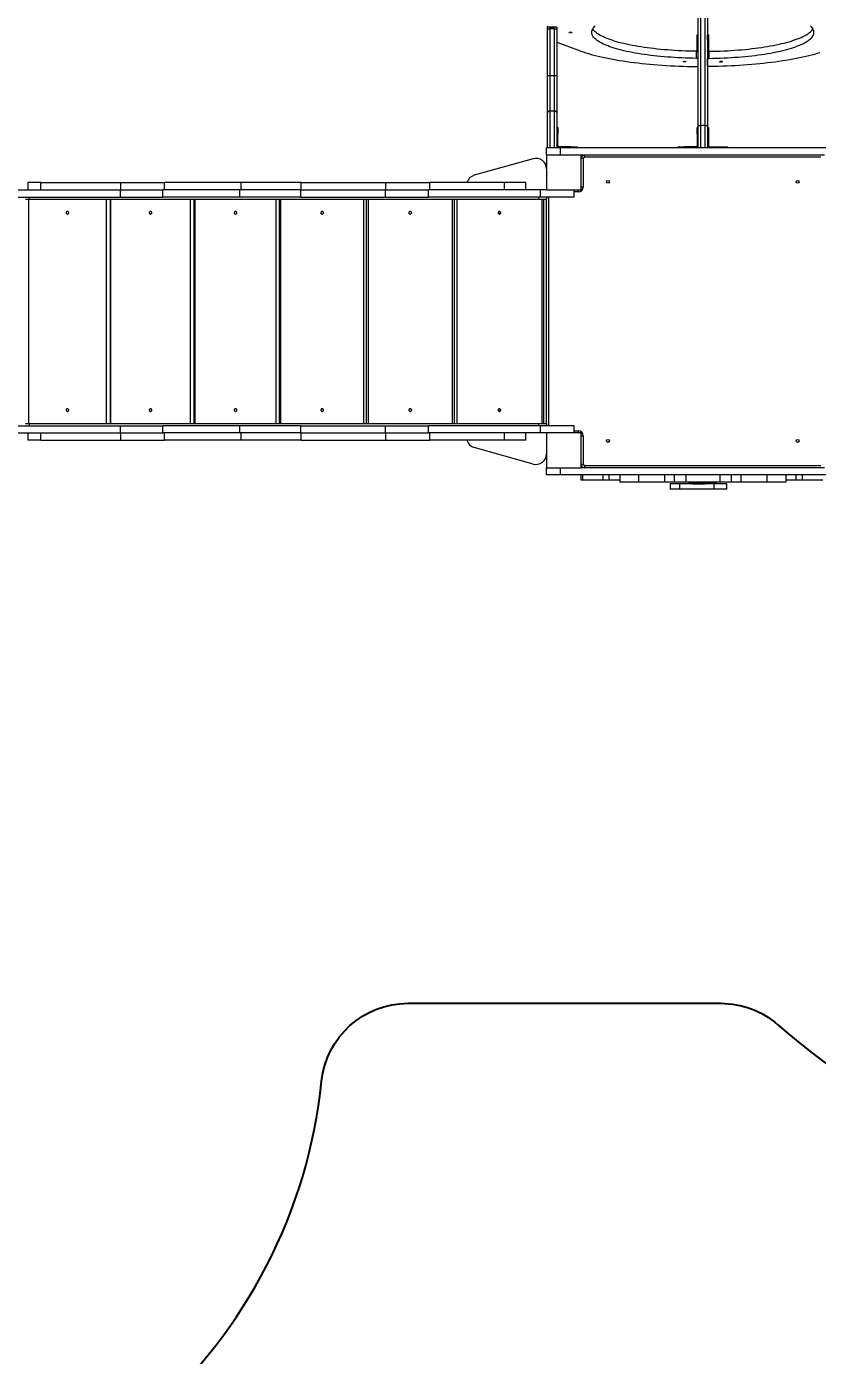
# Model space of a CAD drawing. Header units: millimetres. Extents: x -6600 to 7025, y -6221 to 3623.
# Drawn here: x 1119 to 3396, y -2904 to 922 of the extents above; entities that cross this region are included whole.
import ezdxf

# ---------------------------------------------------------------- set-up
doc = ezdxf.new("R2010")
doc.units = ezdxf.units.MM
for name, color, linetype in [('DIKOM_ЗОНА', 80, 'Continuous'), ('DIKOM_ОБЪЕКТ', 7, 'Continuous'), ('DIKOM_РАЗМЕР_ЗОНА', 7, 'Continuous'), ('DIKOM_РАЗМЕР_ОБЪЕКТА', 7, 'Continuous')]:
    doc.layers.add(name, color=color, linetype=linetype)
doc.styles.add('style1', font='arial.ttf', dxfattribs={"width": 0.8})
doc.dimstyles.new('1-50', dxfattribs={"dimtxt": 300, "dimasz": 200, "dimexe": 100, "dimexo": 0, "dimgap": 100, "dimtad": 1, "dimtxsty": 'style1', "dimcen": 200, "dimclrd": 7, "dimclre": 7, "dimclrt": 7, "dimadec": 1, "dimazin": 2, "dimtfac": 1, "dimtmove": 0, "dimatfit": 2, "dimfxl": 0, "dimlwd": 25, "dimlwe": 18, "dimarcsym": 0})

# ---------------------------------------------------------------- blocks, each defined once
blk = doc.blocks.new('*D0')
at = {"layer": 'Defpoints', "color": 0, "transparency": 16777216}
for p in [(-3645.1, -372.5), (5516.1, -354), (5516.1, -5541.8)]:
    blk.add_point(p, dxfattribs=at)
at = {"layer": 'DIKOM_РАЗМЕР_ОБЪЕКТА', "color": 7, "lineweight": 18, "transparency": 16777216}
for p, q in [((-3645.1, -372.5), (-3645.1, -5641.8)), ((5516.1, -354), (5516.1, -5641.8))]:
    blk.add_line(p, q, dxfattribs=at)
at = {"layer": 'DIKOM_РАЗМЕР_ОБЪЕКТА', "color": 7, "lineweight": 25, "transparency": 16777216}
blk.add_line((-3445.1, -5541.8), (5316.1, -5541.8), dxfattribs=at)
at = {"layer": 'DIKOM_РАЗМЕР_ОБЪЕКТА', "color": 7, "transparency": 16777216}
for points in [[(-3445.1, -5508.5), (-3445.1, -5575.1), (-3645.1, -5541.8)], [(5316.1, -5508.5), (5316.1, -5575.1), (5516.1, -5541.8)]]:
    blk.add_solid(points, dxfattribs=at)
at = {"layer": 'DIKOM_РАЗМЕР_ОБЪЕКТА', "color": 7, "transparency": 16777216, "insert": (935.5, -5288.6), "char_height": 300, "attachment_point": 5, "style": 'style1'}
blk.add_mtext('9150', dxfattribs=at)
blk = doc.blocks.new('*D1')
at = {"layer": 'Defpoints', "color": 0, "transparency": 16777216}
for p in [(3072.2, 2122.9), (-5486.8, -2868.5), (-2902.6, -2868.5)]:
    blk.add_point(p, dxfattribs=at)
at = {"layer": 'DIKOM_РАЗМЕР_ОБЪЕКТА', "color": 7, "lineweight": 18, "transparency": 16777216}
for p, q in [((3072.2, 2122.9), (-5586.8, 2122.9)), ((-2902.6, -2868.5), (-5586.8, -2868.5))]:
    blk.add_line(p, q, dxfattribs=at)
at = {"layer": 'DIKOM_РАЗМЕР_ОБЪЕКТА', "color": 7, "lineweight": 25, "transparency": 16777216}
blk.add_line((-5486.8, 1922.9), (-5486.8, -2668.5), dxfattribs=at)
at = {"layer": 'DIKOM_РАЗМЕР_ОБЪЕКТА', "color": 7, "transparency": 16777216}
for points in [[(-5520.1, 1922.9), (-5453.5, 1922.9), (-5486.8, 2122.9)], [(-5520.1, -2668.5), (-5453.5, -2668.5), (-5486.8, -2868.5)]]:
    blk.add_solid(points, dxfattribs=at)
at = {"layer": 'DIKOM_РАЗМЕР_ОБЪЕКТА', "color": 7, "transparency": 16777216, "insert": (-5740, -512.1), "char_height": 300, "attachment_point": 5, "rotation": 90, "style": 'style1'}
blk.add_mtext('4950', dxfattribs=at)
blk = doc.blocks.new('*D2')
at = {"layer": 'Defpoints', "color": 0, "transparency": 16777216}
for p in [(2016.7, 3622.9), (-6150.4, -4868.5), (-3431.1, -4868.5)]:
    blk.add_point(p, dxfattribs=at)
at = {"layer": 'DIKOM_РАЗМЕР_ЗОНА', "color": 7, "lineweight": 18, "transparency": 16777216}
for p, q in [((2016.7, 3622.9), (-6250.4, 3622.9)), ((-3431.1, -4868.5), (-6250.4, -4868.5))]:
    blk.add_line(p, q, dxfattribs=at)
at = {"layer": 'DIKOM_РАЗМЕР_ЗОНА', "color": 7, "lineweight": 25, "transparency": 16777216}
blk.add_line((-6150.4, 3422.9), (-6150.4, -4668.5), dxfattribs=at)
at = {"layer": 'DIKOM_РАЗМЕР_ЗОНА', "color": 7, "transparency": 16777216}
for points in [[(-6183.7, 3422.9), (-6117.1, 3422.9), (-6150.4, 3622.9)], [(-6183.7, -4668.5), (-6117.1, -4668.5), (-6150.4, -4868.5)]]:
    blk.add_solid(points, dxfattribs=at)
at = {"layer": 'DIKOM_РАЗМЕР_ЗОНА', "color": 7, "transparency": 16777216, "insert": (-6403.6, -540.9), "char_height": 300, "attachment_point": 5, "rotation": 90, "style": 'style1'}
blk.add_mtext('8450', dxfattribs=at)
blk = doc.blocks.new('*D3')
at = {"layer": 'Defpoints', "color": 0, "transparency": 16777216}
for p in [(-5145.1, 52.6), (7022.2, -451), (7022.2, -6120.9)]:
    blk.add_point(p, dxfattribs=at)
at = {"layer": 'DIKOM_РАЗМЕР_ЗОНА', "color": 7, "lineweight": 18, "transparency": 16777216}
for p, q in [((-5145.1, 52.6), (-5145.1, -6220.9)), ((7022.2, -451), (7022.2, -6220.9))]:
    blk.add_line(p, q, dxfattribs=at)
at = {"layer": 'DIKOM_РАЗМЕР_ЗОНА', "color": 7, "lineweight": 25, "transparency": 16777216}
blk.add_line((-4945.1, -6120.9), (6822.2, -6120.9), dxfattribs=at)
at = {"layer": 'DIKOM_РАЗМЕР_ЗОНА', "color": 7, "transparency": 16777216}
for points in [[(-4945.1, -6087.6), (-4945.1, -6154.2), (-5145.1, -6120.9)], [(6822.2, -6087.6), (6822.2, -6154.2), (7022.2, -6120.9)]]:
    blk.add_solid(points, dxfattribs=at)
at = {"layer": 'DIKOM_РАЗМЕР_ЗОНА', "color": 7, "transparency": 16777216, "insert": (938.6, -5867.7), "char_height": 300, "attachment_point": 5, "style": 'style1'}
blk.add_mtext('12150', dxfattribs=at)

msp = doc.modelspace()

# ---------------------------------------------------------------- linework, layer by layer
at = {"layer": 'DIKOM_ЗОНА', "color": 3}
msp.add_lwpolyline([(476.69, -3458.2, 0.38398816), (1968.54, -2114.347, -0.38398816), (2217.182, -1890.372), (3117.269, -1890.372, -0.18113566), (3281.507, -1951.889, 0.64364085), (7025.338, -248.407), (7025.338, 952.848, 0.1990239), (6732.141, 1660.258), (6371.867, 2020.224, 0.19880084), (5665.063, 2312.814), (5272.509, 2312.814, -0.36782377), (5025.739, 2522.753, 0.36782377), (3732.558, 3622.925), (2016.737, 3622.925, 0.16481903), (1530.425, 3458.142, -0.16481903), (1044.112, 3293.358)], format="xyb", dxfattribs=at)
at = {"layer": 'DIKOM_ОБЪЕКТ', "color": 7, "linetype": 'Continuous', "lineweight": 15}
for p, q in [((3052.189, 636.963), (3052.189, 997.507)), ((3059.189, 999.787), (3059.189, 636.702)), ((3072.189, 636.702), (3072.189, 999.787)), ((3079.189, 997.507), (3079.189, 636.963)), ((2618.71, 918.599), (2618.71, 921.285)), ((2618.71, 912.535), (2618.71, 918.599)), ((2622.921, 920.746), (2637.71, 920.746)), ((2625.71, 920.746), (2625.71, 920.238)), ((2625.71, 920.238), (2625.71, 914.662)), ((2625.71, 920.238), (2638.71, 920.238)), ((2638.71, 920.238), (2638.71, 920.732)), ((2638.71, 914.662), (2638.71, 920.238)), ((2645.71, 918.874), (2645.71, 918.661)), ((2645.71, 918.642), (2645.71, 918.599)), ((2645.71, 918.599), (2645.71, 912.535)), ((2617.921, 908.161), (2617.921, 887.745)), ((2618.71, 779.189), (2618.71, 912.535)), ((2625.71, 914.662), (2625.71, 780.27)), ((2638.71, 914.662), (2625.71, 914.662)), ((2638.71, 780.27), (2638.71, 914.662)), ((2645.71, 912.535), (2645.71, 779.189)), ((3052.189, 897.944), (3049.189, 897.944)), ((3049.189, 884.157), (3049.189, 897.944)), ((3049.189, 851.101), (3049.189, 884.157)), ((3052.189, 884.157), (3049.189, 884.157)), ((3082.189, 897.944), (3079.19, 897.944)), ((3079.19, 884.157), (3079.19, 897.944)), ((3079.19, 884.157), (3079.19, 851.101)), ((3082.189, 884.157), (3079.19, 884.157)), ((3082.189, 897.944), (3082.189, 884.157)), ((3082.189, 884.157), (3082.189, 851.101)), ((2645.71, 876.891), (2707.968, 853.32)), ((3047.476, 830.056), (3047.476, 850.472)), ((3049.189, 851.101), (3052.189, 851.101)), ((3079.19, 849.304), (3079.19, 851.101)), ((3079.19, 851.101), (3082.189, 851.101)), ((3079.19, 849.304), (3079.19, 828.887)), ((3083.903, 830.056), (3083.903, 850.472)), ((3021.044, 807.084), (3046.966, 806.625)), ((3079.19, 807.794), (3079.19, 828.887)), ((3110.335, 807.084), (3084.412, 806.625)), ((2618.71, 673.663), (2618.71, 779.189)), ((2625.71, 780.27), (2625.71, 678.121)), ((2638.71, 780.27), (2625.71, 780.27)), ((2638.71, 678.121), (2638.71, 780.27)), ((2645.71, 779.189), (2645.71, 673.663)), ((2618.71, 572.628), (2618.71, 673.663)), ((2625.71, 678.121), (2625.71, 572.628)), ((2638.71, 678.121), (2625.71, 678.121)), ((2638.71, 572.628), (2638.71, 678.121)), ((2645.71, 673.663), (2645.71, 572.628)), ((2648.711, 630.628), (2645.71, 630.628)), ((2648.711, 612.628), (2645.71, 612.628)), ((2648.711, 630.628), (2648.711, 612.628)), ((2648.711, 578.628), (2648.711, 612.628)), ((3052.189, 630.628), (3049.19, 630.628)), ((3049.19, 612.628), (3049.19, 630.628)), ((3049.19, 612.628), (3049.19, 578.628)), ((3052.189, 612.628), (3049.19, 612.628)), ((3052.189, 572.628), (3052.189, 636.963)), ((3059.189, 636.702), (3059.189, 572.628)), ((3072.189, 636.702), (3059.189, 636.702)), ((3072.189, 572.628), (3072.189, 636.702)), ((3079.189, 636.963), (3079.189, 572.628)), ((3079.189, 630.628), (3082.189, 630.628)), ((3082.189, 612.628), (3079.189, 612.628)), ((3082.189, 630.628), (3082.189, 612.628)), ((3082.189, 612.628), (3082.189, 578.628)), ((2645.71, 578.628), (2648.711, 578.628)), ((2651.71, 575.628), (2651.71, 572.628)), ((2685.711, 575.628), (2651.71, 575.628)), ((2685.711, 572.628), (2685.711, 575.628)), ((2685.711, 575.628), (2703.71, 575.628)), ((2703.71, 572.628), (2703.71, 575.628)), ((2994.19, 575.628), (2994.19, 572.628)), ((2994.19, 575.628), (3012.19, 575.628)), ((3012.19, 575.628), (3012.19, 572.628)), ((3046.19, 575.628), (3012.19, 575.628)), ((3046.19, 572.628), (3046.19, 575.628)), ((3049.19, 578.628), (3052.189, 578.628)), ((3079.189, 578.628), (3082.189, 578.628)), ((3085.189, 575.628), (3085.189, 572.628)), ((3085.189, 575.628), (3119.189, 575.628)), ((3119.189, 572.628), (3119.189, 575.628)), ((3119.189, 575.628), (3137.189, 575.628)), ((3137.189, 575.628), (3137.189, 572.628)), ((2577.601, 540.963), (2407.601, 493.363)), ((2577.601, 540.963), (2407.601, 493.363)), ((2615.69, 551.628), (2615.69, 572.628)), ((2615.69, 551.628), (2615.69, 572.628)), ((2655.69, 572.628), (2615.69, 572.628)), ((2615.69, 551.628), (2615.69, 451.628)), ((2715.69, 551.628), (2615.69, 551.628)), ((2615.69, 551.628), (2615.69, 451.628)), ((2715.69, 551.628), (2615.69, 551.628)), ((2625.71, 572.628), (2618.71, 572.628)), ((2638.71, 572.628), (2625.71, 572.628)), ((2645.71, 572.628), (2638.71, 572.628)), ((2655.69, 551.628), (2655.69, 572.628)), ((3511.08, 572.628), (2655.69, 572.628)), ((2655.69, 551.628), (2655.69, 572.628)), ((3511.08, 572.628), (2655.69, 572.628)), ((3415.689, 551.628), (2715.69, 551.628)), ((2715.69, 451.628), (2715.69, 551.628)), ((3415.689, 551.628), (2715.69, 551.628)), ((2715.69, 451.628), (2715.69, 551.628)), ((2721.69, 541.628), (2715.69, 541.628)), ((2721.69, 541.628), (2715.69, 541.628)), ((2721.69, 541.628), (2721.69, 459.628)), ((2721.69, 541.628), (2721.69, 459.628)), ((2725.69, 545.628), (2725.69, 551.628)), ((2725.69, 545.628), (2725.69, 551.628)), ((3405.69, 545.628), (2725.69, 545.628)), ((3405.69, 545.628), (2725.69, 545.628)), ((1122.691, 472.863), (1122.691, 451.863)), ((1160.006, 472.863), (1122.691, 472.863)), ((1160.006, 451.863), (1160.006, 472.863)), ((1160.006, 472.863), (1390.945, 472.863)), ((1390.945, 451.863), (1390.945, 472.863)), ((1390.945, 472.863), (1515.829, 472.863)), ((1515.829, 451.863), (1515.829, 472.863)), ((1737.141, 472.863), (1515.829, 472.863)), ((1737.141, 451.863), (1737.141, 472.863)), ((1910.054, 472.863), (1737.141, 472.863)), ((1910.054, 451.863), (1910.054, 472.863)), ((1910.054, 472.863), (2153.215, 472.863)), ((2153.215, 451.863), (2153.215, 472.863)), ((2153.215, 472.863), (2279.667, 472.863)), ((2279.667, 451.863), (2279.667, 472.863)), ((2495.284, 472.863), (2279.667, 472.863)), ((2495.284, 451.863), (2495.284, 472.863)), ((2556.235, 472.863), (2495.284, 472.863)), ((2495.284, 451.863), (2495.284, 472.863)), ((2556.235, 472.863), (2495.284, 472.863)), ((2556.235, 451.863), (2556.235, 472.863)), ((2556.235, 451.863), (2556.235, 472.863)), ((2721.69, 459.628), (2715.69, 459.628)), ((2721.69, 459.628), (2715.69, 459.628)), ((1058.094, 430.863), (1389.426, 430.863)), ((1076.392, 451.863), (1389.426, 451.863)), ((1115.69, 424.628), (1126.524, 424.628)), ((1124.73, 424.628), (1124.73, -221.372)), ((1126.524, 430.863), (1126.524, 424.628)), ((1126.524, 424.628), (2592.387, 424.628)), ((1349.044, -221.372), (1349.044, 424.628)), ((1360.965, -221.372), (1360.965, 424.628)), ((1361.084, 424.628), (1361.084, -221.372)), ((1389.426, 430.863), (1389.426, 451.863)), ((1389.426, 451.863), (1511.572, 451.863)), ((1389.426, 430.863), (1511.572, 430.863)), ((1511.572, 430.863), (1511.572, 451.863)), ((1732.882, 451.863), (1511.572, 451.863)), ((1732.882, 430.863), (1511.572, 430.863)), ((1590.989, -221.372), (1590.989, 424.628)), ((1601.595, -221.372), (1601.595, 424.628)), ((1603.12, 424.628), (1603.12, -221.372)), ((1732.882, 430.863), (1732.882, 451.863)), ((1908.974, 451.863), (1732.882, 451.863)), ((1908.974, 430.863), (1732.882, 430.863)), ((1838.049, -221.372), (1838.049, 424.628)), ((1847.282, -221.372), (1847.282, 424.628)), ((1850.506, 424.628), (1850.506, -221.372)), ((1908.974, 430.863), (1908.974, 451.863)), ((1908.974, 451.863), (2152.136, 451.863)), ((1908.974, 430.863), (2152.136, 430.863)), ((2089.523, -221.372), (2089.523, 424.628)), ((2097.438, -221.372), (2097.438, 424.628)), ((2102.19, 424.628), (2102.19, -221.372)), ((2152.136, 430.863), (2152.136, 451.863)), ((2152.136, 451.863), (2275.814, 451.863)), ((2152.136, 430.863), (2275.814, 430.863)), ((2275.814, 430.863), (2275.814, 451.863)), ((2598.723, 451.863), (2275.814, 451.863)), ((2598.723, 430.863), (2275.814, 430.863)), ((2344.739, -221.372), (2344.739, 424.628)), ((2351.281, -221.372), (2351.281, 424.628)), ((2357.466, 424.628), (2357.466, -221.372)), ((2592.387, 430.863), (2592.387, 424.628)), ((2592.387, 430.863), (2592.387, 424.628)), ((2592.387, 424.628), (2615.69, 424.628)), ((2592.387, 424.628), (2615.69, 424.628)), ((2598.723, 430.863), (2598.723, 451.863)), ((2615.69, 451.863), (2598.723, 451.863)), ((2598.723, 430.863), (2598.723, 451.863)), ((2615.69, 451.863), (2598.723, 451.863)), ((2695.69, 430.863), (2598.723, 430.863)), ((2695.69, 430.863), (2598.723, 430.863)), ((2602.935, -221.372), (2602.935, 424.628)), ((2608.052, -221.372), (2608.052, 424.628)), ((2615.69, 451.628), (2715.69, 451.628)), ((2615.69, 451.628), (2715.69, 451.628)), ((2615.69, 430.863), (2615.69, 424.628)), ((2615.69, 430.863), (2615.69, 424.628)), ((2615.69, -221.372), (2615.69, 424.628)), ((2621.69, 430.863), (2621.69, -227.372)), ((2695.69, 430.863), (2695.69, 451.628)), ((2695.69, 430.863), (2695.69, 451.628)), ((2707.69, 445.628), (2695.69, 445.628)), ((2707.69, 445.628), (2695.69, 445.628)), ((2707.69, 445.628), (2707.69, 451.628)), ((2707.69, 445.628), (2707.69, 451.628)), ((1058.094, -227.372), (1389.426, -227.372)), ((1115.69, -221.372), (1126.524, -221.372)), ((1126.524, -221.372), (2592.387, -221.372)), ((1126.524, -221.372), (1126.524, -227.372)), ((1389.426, -248.372), (1389.426, -227.372)), ((1389.426, -227.372), (1511.572, -227.372)), ((1511.572, -248.372), (1511.572, -227.372)), ((1732.882, -227.372), (1511.572, -227.372)), ((1732.882, -248.372), (1732.882, -227.372)), ((1908.974, -227.372), (1732.882, -227.372)), ((1908.974, -248.372), (1908.974, -227.372)), ((1908.974, -227.372), (2152.136, -227.372)), ((2152.136, -248.372), (2152.136, -227.372)), ((2152.136, -227.372), (2275.814, -227.372)), ((2275.814, -248.372), (2275.814, -227.372)), ((2598.723, -227.372), (2275.814, -227.372)), ((2592.387, -221.372), (2615.69, -221.372)), ((2592.387, -221.372), (2592.387, -227.372)), ((2598.723, -248.372), (2598.723, -227.372)), ((2695.69, -227.372), (2598.723, -227.372)), ((2615.69, -221.372), (2615.69, -227.372)), ((2695.69, -248.372), (2695.69, -227.372)), ((1076.392, -248.372), (1389.426, -248.372)), ((1122.691, -248.372), (1122.691, -269.372)), ((1160.006, -269.372), (1160.006, -248.372)), ((1389.426, -248.372), (1511.572, -248.372)), ((1390.945, -269.372), (1390.945, -248.372)), ((1732.882, -248.372), (1511.572, -248.372)), ((1515.829, -269.372), (1515.829, -248.372)), ((1908.974, -248.372), (1732.882, -248.372)), ((1737.141, -269.372), (1737.141, -248.372)), ((1908.974, -248.372), (2152.136, -248.372)), ((1910.054, -269.372), (1910.054, -248.372)), ((2152.136, -248.372), (2275.814, -248.372)), ((2153.215, -269.372), (2153.215, -248.372)), ((2598.723, -248.372), (2275.814, -248.372)), ((2279.667, -269.372), (2279.667, -248.372)), ((2495.284, -269.372), (2495.284, -248.372)), ((2556.235, -269.372), (2556.235, -248.372)), ((2615.69, -248.372), (2598.723, -248.372)), ((2615.69, -248.372), (2615.69, -348.372)), ((2715.69, -248.372), (2615.69, -248.372)), ((2695.69, -242.372), (2707.69, -242.372)), ((2707.69, -248.372), (2707.69, -242.372)), ((2715.69, -348.372), (2715.69, -248.372)), ((2715.69, -256.372), (2721.69, -256.372)), ((2721.69, -256.372), (2721.69, -338.372)), ((1160.006, -269.372), (1122.691, -269.372)), ((1160.006, -269.372), (1390.945, -269.372)), ((1390.945, -269.372), (1515.829, -269.372)), ((1737.141, -269.372), (1515.829, -269.372)), ((1910.054, -269.372), (1737.141, -269.372)), ((1910.054, -269.372), (2153.215, -269.372)), ((2153.215, -269.372), (2279.667, -269.372)), ((2495.284, -269.372), (2279.667, -269.372)), ((2577.601, -337.707), (2407.601, -290.107)), ((2556.235, -269.372), (2495.284, -269.372)), ((2715.69, -338.372), (2721.69, -338.372)), ((2725.69, -342.372), (3405.69, -342.372)), ((2725.69, -348.372), (2725.69, -342.372)), ((2615.69, -369.372), (2615.69, -348.372)), ((2615.69, -348.372), (2715.69, -348.372)), ((2655.69, -369.372), (2615.69, -369.372)), ((2655.69, -369.372), (2655.69, -348.372)), ((3511.08, -369.372), (2655.69, -369.372)), ((3415.689, -348.372), (2715.69, -348.372)), ((2715.69, -384.372), (2715.69, -369.372)), ((2719.952, -384.372), (2719.952, -369.372)), ((2778.698, -384.372), (2778.698, -369.372)), ((2796.615, -384.372), (2796.615, -369.372)), ((2826.388, -369.372), (2826.388, -390.372)), ((2881.434, -390.372), (2881.434, -369.372)), ((2955.661, -369.372), (2955.661, -390.372)), ((2984.374, -390.372), (2984.374, -369.372)), ((3016.388, -369.372), (3016.388, -390.372)), ((3115.362, -390.372), (3115.362, -369.372)), ((3147.376, -369.372), (3147.376, -390.372)), ((3176.089, -390.372), (3176.089, -369.372)), ((3250.316, -369.372), (3250.316, -390.372)), ((3305.363, -390.372), (3305.363, -369.372)), ((3334.764, -384.372), (3334.764, -369.372)), ((3352.681, -384.372), (3352.681, -369.372)), ((2719.952, -384.372), (2715.69, -384.372)), ((2778.698, -384.372), (2719.952, -384.372)), ((2796.615, -384.372), (2778.698, -384.372)), ((2826.388, -384.372), (2796.615, -384.372)), ((2881.434, -390.372), (2826.388, -390.372)), ((2955.661, -390.372), (2881.434, -390.372)), ((2984.374, -390.372), (2955.661, -390.372)), ((2972.174, -394.872), (2972.174, -409.872)), ((2999.642, -394.872), (2972.174, -394.872)), ((2999.642, -409.872), (2972.174, -409.872)), ((3016.388, -390.372), (2984.374, -390.372)), ((2999.642, -409.872), (2999.642, -394.872)), ((3098.148, -394.872), (2999.642, -394.872)), ((3098.148, -409.872), (2999.642, -409.872)), ((3115.362, -390.372), (3016.388, -390.372)), ((3025.689, -390.872), (3025.689, -394.872)), ((3025.689, -390.872), (3037.102, -390.872)), ((3037.102, -390.872), (3037.102, -394.872)), ((3037.102, -390.872), (3071.572, -390.872)), ((3037.102, -394.872), (3071.572, -394.872)), ((3045.689, -390.372), (3045.689, -390.872)), ((3071.572, -390.872), (3071.572, -394.872)), ((3071.572, -390.872), (3104.213, -390.872)), ((3085.689, -390.872), (3085.689, -390.372)), ((3098.148, -409.872), (3098.148, -394.872)), ((3135.307, -394.872), (3098.148, -394.872)), ((3135.307, -409.872), (3098.148, -409.872)), ((3104.213, -390.872), (3104.213, -394.872)), ((3147.376, -390.372), (3115.362, -390.372)), ((3135.307, -409.872), (3135.307, -394.872)), ((3176.089, -390.372), (3147.376, -390.372)), ((3250.316, -390.372), (3176.089, -390.372)), ((3305.363, -390.372), (3250.316, -390.372)), ((3334.764, -384.372), (3305.363, -384.372)), ((3352.681, -384.372), (3334.764, -384.372)), ((3411.427, -384.372), (3352.681, -384.372))]:
    msp.add_line(p, q, dxfattribs=at)
at = {"layer": 'DIKOM_ОБЪЕКТ', "color": 7, "linetype": 'Continuous', "lineweight": 15, "flags": 128}
for points in [[(2618.728, 922.554), (2618.156, 922.271), (2617.925, 921.963), (2618.051, 921.651), (2618.527, 921.358), (2619.316, 921.105), (2620.365, 920.911), (2621.595, 920.788), (2622.921, 920.746)], [(2625.71, 920.238), (2624.345, 920.206), (2623.032, 920.113), (2621.822, 919.962), (2620.761, 919.758), (2619.89, 919.51), (2619.243, 919.227), (2618.845, 918.919), (2618.71, 918.599)], [(2637.71, 920.746), (2639.271, 920.71), (2640.771, 920.604), (2642.155, 920.431), (2643.367, 920.198), (2644.362, 919.914), (2645.101, 919.591), (2645.556, 919.239), (2645.71, 918.874)], [(2645.71, 918.599), (2645.576, 918.919), (2645.178, 919.227), (2644.531, 919.51), (2643.66, 919.758), (2642.599, 919.962), (2641.389, 920.113), (2640.076, 920.206), (2638.71, 920.238)], [(3047.476, 830.056), (3036.861, 830.24), (3026.279, 830.506), (3015.74, 830.855), (3005.256, 831.286), (2994.84, 831.798), (2984.502, 832.391), (2974.253, 833.064), (2964.107, 833.816), (2954.072, 834.647), (2944.162, 835.556), (2934.386, 836.541), (2924.755, 837.602), (2915.281, 838.737), (2905.972, 839.945), (2896.841, 841.225), (2887.897, 842.575), (2879.149, 843.995), (2870.609, 845.481), (2862.284, 847.033), (2854.184, 848.65), (2846.318, 850.328), (2838.695, 852.067), (2831.323, 853.864), (2824.211, 855.717), (2817.366, 857.625), (2810.796, 859.585), (2804.508, 861.595), (2798.509, 863.653), (2792.806, 865.756), (2787.405, 867.903), (2782.312, 870.09), (2777.533, 872.316), (2773.072, 874.578), (2768.936, 876.874), (2765.128, 879.2), (2761.652, 881.555), (2758.513, 883.935), (2755.714, 886.339), (2753.258, 888.763), (2751.148, 891.204), (2749.386, 893.661), (2747.973, 896.131), (2746.913, 898.609), (2746.206, 901.095), (2745.851, 903.585), (2745.851, 906.076), (2746.206, 908.566), (2746.913, 911.052), (2747.973, 913.531), (2749.386, 916), (2751.148, 918.457), (2753.258, 920.899), (2755.714, 923.323)], [(3083.903, 830.056), (3094.518, 830.24), (3105.1, 830.506), (3115.64, 830.855), (3126.123, 831.286), (3136.539, 831.798), (3146.878, 832.391), (3157.125, 833.064), (3167.272, 833.816), (3177.306, 834.647), (3187.217, 835.556), (3196.993, 836.541), (3206.624, 837.602), (3216.099, 838.737), (3225.406, 839.945), (3234.538, 841.225), (3243.482, 842.575), (3252.23, 843.995), (3260.771, 845.481), (3269.096, 847.033), (3277.195, 848.65), (3285.061, 850.328), (3292.684, 852.067), (3300.056, 853.864), (3307.168, 855.717), (3314.013, 857.625), (3320.583, 859.585), (3326.871, 861.595), (3332.87, 863.653), (3338.573, 865.756), (3343.974, 867.903), (3349.067, 870.09), (3353.846, 872.316), (3358.307, 874.578), (3362.443, 876.874), (3366.252, 879.2), (3369.727, 881.555), (3372.866, 883.935), (3375.666, 886.339), (3378.121, 888.763), (3380.232, 891.204), (3381.994, 893.661), (3383.406, 896.131), (3384.466, 898.609), (3385.174, 901.095), (3385.527, 903.585), (3385.527, 906.076), (3385.174, 908.566), (3384.466, 911.052), (3383.406, 913.531), (3381.994, 916), (3380.232, 918.457), (3378.121, 920.899), (3375.666, 923.323)], [(2618.728, 887.107), (2618.156, 887.39), (2617.925, 887.699), (2618.051, 888.01), (2618.527, 888.303), (2618.71, 888.376)], [(2625.71, 914.662), (2624.345, 914.621), (2623.032, 914.5), (2621.822, 914.303), (2620.761, 914.039), (2619.89, 913.717), (2619.243, 913.349), (2618.845, 912.95), (2618.71, 912.535)], [(2645.71, 912.535), (2645.576, 912.95), (2645.178, 913.349), (2644.531, 913.717), (2643.66, 914.039), (2642.599, 914.303), (2641.389, 914.5), (2640.076, 914.621), (2638.71, 914.662)], [(2684.71, 903.894), (2683.531, 903.936), (2682.457, 904.057), (2681.583, 904.247), (2680.987, 904.489), (2680.721, 904.761), (2680.81, 905.039), (2681.246, 905.299), (2681.99, 905.517), (2682.975, 905.674), (2684.114, 905.756), (2685.306, 905.756), (2686.446, 905.674), (2687.431, 905.517), (2688.174, 905.299), (2688.61, 905.039), (2688.699, 904.761), (2688.433, 904.489), (2687.837, 904.247), (2686.963, 904.057), (2685.889, 903.936), (2684.71, 903.894)], [(3047.476, 850.472), (3036.861, 850.656), (3026.279, 850.923), (3015.74, 851.272), (3005.256, 851.703), (2994.84, 852.215), (2984.502, 852.807), (2974.253, 853.48), (2964.107, 854.233), (2954.072, 855.064), (2944.162, 855.972), (2934.386, 856.957), (2924.755, 858.018), (2915.281, 859.153), (2905.972, 860.362), (2896.841, 861.642), (2887.897, 862.992), (2879.149, 864.411), (2870.609, 865.898), (2862.284, 867.45), (2854.184, 869.066), (2846.318, 870.745), (2838.695, 872.483), (2831.323, 874.28), (2824.211, 876.134), (2817.366, 878.042), (2810.796, 880.002), (2804.508, 882.012), (2798.509, 884.07), (2792.806, 886.173), (2787.405, 888.32), (2782.312, 890.507), (2777.533, 892.733), (2773.072, 894.995), (2768.936, 897.29), (2765.128, 899.617), (2761.652, 901.971), (2758.513, 904.352), (2755.714, 906.755), (2753.258, 909.179), (2751.148, 911.621), (2749.386, 914.078), (2748.793, 915.039)], [(3083.903, 850.472), (3094.518, 850.656), (3105.1, 850.923), (3115.64, 851.272), (3126.123, 851.703), (3136.539, 852.215), (3146.878, 852.807), (3157.125, 853.48), (3167.272, 854.233), (3177.306, 855.064), (3187.217, 855.972), (3196.993, 856.957), (3206.624, 858.018), (3216.099, 859.153), (3225.406, 860.362), (3234.538, 861.642), (3243.482, 862.992), (3252.23, 864.411), (3260.771, 865.898), (3269.096, 867.45), (3277.195, 869.066), (3285.061, 870.745), (3292.684, 872.483), (3300.056, 874.28), (3307.168, 876.134), (3314.013, 878.042), (3320.583, 880.002), (3326.871, 882.012), (3332.87, 884.07), (3338.573, 886.173), (3343.974, 888.32), (3349.067, 890.507), (3353.846, 892.733), (3358.307, 894.995), (3362.443, 897.29), (3366.252, 899.617), (3369.727, 901.971), (3372.866, 904.352), (3375.666, 906.755), (3378.121, 909.179), (3380.232, 911.621), (3381.994, 914.078), (3382.585, 915.039)], [(2707.968, 853.32), (2714.623, 850.882), (2721.581, 848.49), (2728.835, 846.147), (2736.379, 843.855), (2744.207, 841.616), (2752.312, 839.431), (2760.686, 837.303), (2769.323, 835.234), (2778.215, 833.224), (2787.355, 831.276), (2796.735, 829.391), (2806.347, 827.572), (2816.182, 825.819), (2826.232, 824.135), (2836.489, 822.52), (2846.943, 820.976), (2857.586, 819.504), (2868.409, 818.106), (2879.402, 816.783), (2890.555, 815.536), (2901.86, 814.365), (2913.307, 813.273), (2924.885, 812.26), (2936.585, 811.326), (2948.397, 810.473), (2960.311, 809.702), (2972.316, 809.012), (2984.403, 808.405), (2996.559, 807.881), (3008.777, 807.44), (3021.044, 807.084)], [(3047.476, 850.472), (3048.41, 850.439), (3049.3, 850.365), (3050.114, 850.253), (3050.825, 850.108), (3051.406, 849.933), (3051.836, 849.736), (3052.101, 849.524), (3052.19, 849.304)], [(3049.098, 850.386), (3049.132, 850.532), (3049.189, 851.101)], [(3051.995, 849.627), (3052.074, 849.963), (3052.19, 851.101)], [(3079.19, 851.101), (3079.305, 849.963), (3079.384, 849.627)], [(3083.903, 850.472), (3082.97, 850.439), (3082.079, 850.365), (3081.264, 850.253), (3080.554, 850.108), (3079.974, 849.933), (3079.543, 849.736), (3079.279, 849.524), (3079.19, 849.304)], [(3082.189, 851.101), (3082.247, 850.532), (3082.281, 850.386)], [(3402.544, 846.147), (3395, 843.855), (3387.172, 841.616), (3379.068, 839.431), (3370.693, 837.303), (3362.056, 835.234), (3353.164, 833.224), (3344.024, 831.276), (3334.644, 829.391), (3325.033, 827.572), (3315.197, 825.819), (3305.147, 824.135), (3294.891, 822.52), (3284.436, 820.976), (3273.793, 819.504), (3262.971, 818.106), (3251.978, 816.783), (3240.824, 815.536), (3229.519, 814.365), (3218.072, 813.273), (3206.494, 812.26), (3194.794, 811.326), (3182.982, 810.473), (3171.068, 809.702), (3159.063, 809.012), (3146.977, 808.405), (3134.82, 807.881), (3122.602, 807.44), (3110.335, 807.084)], [(3013.19, 819.702), (3012.01, 819.744), (3010.936, 819.865), (3010.062, 820.055), (3009.466, 820.296), (3009.201, 820.568), (3009.29, 820.847), (3009.725, 821.107), (3010.469, 821.325), (3011.454, 821.482), (3012.594, 821.564), (3013.786, 821.564), (3014.925, 821.482), (3015.91, 821.325), (3016.654, 821.107), (3017.089, 820.847), (3017.178, 820.568), (3016.913, 820.296), (3016.317, 820.055), (3015.443, 819.865), (3014.368, 819.744), (3013.19, 819.702)], [(3046.966, 806.625), (3047.973, 806.638), (3048.947, 806.699), (3049.85, 806.803), (3050.645, 806.948), (3051.3, 807.128), (3051.787, 807.334), (3052.088, 807.559), (3052.19, 807.794)], [(3052.19, 828.887), (3052.101, 829.107), (3051.836, 829.32), (3051.406, 829.517), (3050.825, 829.691), (3050.114, 829.837), (3049.3, 829.948), (3048.41, 830.022), (3047.476, 830.056)], [(3079.19, 828.887), (3079.279, 829.107), (3079.543, 829.32), (3079.974, 829.517), (3080.554, 829.691), (3081.264, 829.837), (3082.079, 829.948), (3082.97, 830.022), (3083.903, 830.056)], [(3084.412, 806.625), (3083.406, 806.638), (3082.432, 806.699), (3081.529, 806.803), (3080.734, 806.948), (3080.079, 807.128), (3079.592, 807.334), (3079.291, 807.559), (3079.19, 807.794)], [(3118.19, 819.702), (3119.368, 819.744), (3120.443, 819.865), (3121.317, 820.055), (3121.913, 820.296), (3122.178, 820.568), (3122.089, 820.847), (3121.654, 821.107), (3120.91, 821.325), (3119.925, 821.482), (3118.786, 821.564), (3117.594, 821.564), (3116.454, 821.482), (3115.469, 821.325), (3114.725, 821.107), (3114.29, 820.847), (3114.201, 820.568), (3114.466, 820.296), (3115.062, 820.055), (3115.936, 819.865), (3117.01, 819.744), (3118.19, 819.702)], [(2625.71, 780.27), (2624.345, 780.249), (2623.032, 780.188), (2621.822, 780.088), (2620.761, 779.953), (2619.89, 779.789), (2619.243, 779.603), (2618.845, 779.4), (2618.71, 779.189)], [(2645.71, 779.189), (2645.576, 779.4), (2645.178, 779.603), (2644.531, 779.789), (2643.66, 779.953), (2642.599, 780.088), (2641.389, 780.188), (2640.076, 780.249), (2638.71, 780.27)], [(2625.71, 678.121), (2624.345, 678.035), (2623.032, 677.781), (2621.822, 677.369), (2620.761, 676.815), (2619.89, 676.139), (2619.243, 675.369), (2618.845, 674.532), (2618.71, 673.663)], [(2645.71, 673.663), (2645.576, 674.532), (2645.178, 675.369), (2644.531, 676.139), (2643.66, 676.815), (2642.599, 677.369), (2641.389, 677.781), (2640.076, 678.035), (2638.71, 678.121)], [(1236.887, 381.628), (1237.945, 381.806), (1238.909, 382.323), (1239.693, 383.134), (1240.228, 384.167), (1240.466, 385.329), (1240.386, 386.518), (1239.995, 387.628), (1239.328, 388.56), (1238.444, 389.232), (1237.422, 389.584), (1236.352, 389.584), (1235.33, 389.232), (1234.446, 388.56), (1233.779, 387.628), (1233.388, 386.518), (1233.308, 385.329), (1233.546, 384.167), (1234.081, 383.134), (1234.865, 382.323), (1235.829, 381.806), (1236.887, 381.628)], [(1476.037, 381.628), (1477.121, 381.806), (1478.109, 382.323), (1478.913, 383.134), (1479.461, 384.167), (1479.705, 385.329), (1479.623, 386.518), (1479.223, 387.628), (1478.539, 388.56), (1477.633, 389.232), (1476.585, 389.584), (1475.489, 389.584), (1474.441, 389.232), (1473.535, 388.56), (1472.851, 387.628), (1472.451, 386.518), (1472.369, 385.329), (1472.613, 384.167), (1473.161, 383.134), (1473.965, 382.323), (1474.953, 381.806), (1476.037, 381.628)], [(1720.584, 381.628), (1721.692, 381.806), (1722.702, 382.323), (1723.523, 383.134), (1724.083, 384.167), (1724.333, 385.329), (1724.249, 386.518), (1723.84, 387.628), (1723.141, 388.56), (1722.215, 389.232), (1721.145, 389.584), (1720.024, 389.584), (1718.953, 389.232), (1718.028, 388.56), (1717.329, 387.628), (1716.92, 386.518), (1716.836, 385.329), (1717.085, 384.167), (1717.645, 383.134), (1718.467, 382.323), (1719.477, 381.806), (1720.584, 381.628)], [(1970.014, 381.628), (1971.142, 381.806), (1972.169, 382.323), (1973.005, 383.134), (1973.574, 384.167), (1973.828, 385.329), (1973.743, 386.518), (1973.327, 387.628), (1972.616, 388.56), (1971.674, 389.232), (1970.585, 389.584), (1969.445, 389.584), (1968.355, 389.232), (1967.413, 388.56), (1966.703, 387.628), (1966.286, 386.518), (1966.201, 385.329), (1966.455, 384.167), (1967.025, 383.134), (1967.86, 382.323), (1968.887, 381.806), (1970.014, 381.628)], [(2223.464, 381.628), (2224.608, 381.806), (2225.65, 382.323), (2226.498, 383.134), (2227.077, 384.167), (2227.334, 385.329), (2227.248, 386.518), (2226.825, 387.628), (2226.104, 388.56), (2225.148, 389.232), (2224.043, 389.584), (2222.886, 389.584), (2221.781, 389.232), (2220.825, 388.56), (2220.104, 387.628), (2219.681, 386.518), (2219.594, 385.329), (2219.852, 384.167), (2220.43, 383.134), (2221.278, 382.323), (2222.32, 381.806), (2223.464, 381.628)], [(2480.201, 381.628), (2481.358, 381.806), (2482.413, 382.323), (2483.271, 383.134), (2483.857, 384.167), (2484.117, 385.329), (2484.03, 386.518), (2483.602, 387.628), (2482.872, 388.56), (2481.904, 389.232), (2480.786, 389.584), (2479.615, 389.584), (2478.496, 389.232), (2477.529, 388.56), (2476.799, 387.628), (2476.371, 386.518), (2476.284, 385.329), (2476.544, 384.167), (2477.13, 383.134), (2477.988, 382.323), (2479.043, 381.806), (2480.201, 381.628)], [(2480.201, 381.628), (2481.358, 381.806), (2482.413, 382.323), (2483.271, 383.134), (2483.857, 384.167), (2484.117, 385.329), (2484.03, 386.518), (2483.602, 387.628), (2482.872, 388.56), (2481.904, 389.232), (2480.786, 389.584), (2479.615, 389.584), (2478.496, 389.232), (2477.529, 388.56), (2476.799, 387.628), (2476.371, 386.518), (2476.284, 385.329), (2476.544, 384.167), (2477.13, 383.134), (2477.988, 382.323), (2479.043, 381.806), (2480.201, 381.628)], [(1236.887, -186.372), (1237.945, -186.194), (1238.909, -185.677), (1239.693, -184.866), (1240.228, -183.833), (1240.466, -182.671), (1240.386, -181.482), (1239.995, -180.372), (1239.328, -179.44), (1238.444, -178.768), (1237.422, -178.416), (1236.352, -178.416), (1235.33, -178.768), (1234.446, -179.44), (1233.779, -180.372), (1233.388, -181.482), (1233.308, -182.671), (1233.546, -183.833), (1234.081, -184.866), (1234.865, -185.677), (1235.829, -186.194), (1236.887, -186.372)], [(1476.037, -186.372), (1477.121, -186.194), (1478.109, -185.677), (1478.913, -184.866), (1479.461, -183.833), (1479.705, -182.671), (1479.623, -181.482), (1479.223, -180.372), (1478.539, -179.44), (1477.633, -178.768), (1476.585, -178.416), (1475.489, -178.416), (1474.441, -178.768), (1473.535, -179.44), (1472.851, -180.372), (1472.451, -181.482), (1472.369, -182.671), (1472.613, -183.833), (1473.161, -184.866), (1473.965, -185.677), (1474.953, -186.194), (1476.037, -186.372)], [(1720.584, -186.372), (1721.692, -186.194), (1722.702, -185.677), (1723.523, -184.866), (1724.083, -183.833), (1724.333, -182.671), (1724.249, -181.482), (1723.84, -180.372), (1723.141, -179.44), (1722.215, -178.768), (1721.145, -178.416), (1720.024, -178.416), (1718.953, -178.768), (1718.028, -179.44), (1717.329, -180.372), (1716.92, -181.482), (1716.836, -182.671), (1717.085, -183.833), (1717.645, -184.866), (1718.467, -185.677), (1719.477, -186.194), (1720.584, -186.372)], [(1970.014, -186.372), (1971.142, -186.194), (1972.169, -185.677), (1973.005, -184.866), (1973.574, -183.833), (1973.828, -182.671), (1973.743, -181.482), (1973.327, -180.372), (1972.616, -179.44), (1971.674, -178.768), (1970.585, -178.416), (1969.445, -178.416), (1968.355, -178.768), (1967.413, -179.44), (1966.703, -180.372), (1966.286, -181.482), (1966.201, -182.671), (1966.455, -183.833), (1967.025, -184.866), (1967.86, -185.677), (1968.887, -186.194), (1970.014, -186.372)], [(2223.464, -186.372), (2224.608, -186.194), (2225.65, -185.677), (2226.498, -184.866), (2227.077, -183.833), (2227.334, -182.671), (2227.248, -181.482), (2226.825, -180.372), (2226.104, -179.44), (2225.148, -178.768), (2224.043, -178.416), (2222.886, -178.416), (2221.781, -178.768), (2220.825, -179.44), (2220.104, -180.372), (2219.681, -181.482), (2219.594, -182.671), (2219.852, -183.833), (2220.43, -184.866), (2221.278, -185.677), (2222.32, -186.194), (2223.464, -186.372)], [(2480.201, -186.372), (2481.358, -186.194), (2482.413, -185.677), (2483.271, -184.866), (2483.857, -183.833), (2484.117, -182.671), (2484.03, -181.482), (2483.602, -180.372), (2482.872, -179.44), (2481.904, -178.768), (2480.786, -178.416), (2479.615, -178.416), (2478.496, -178.768), (2477.529, -179.44), (2476.799, -180.372), (2476.371, -181.482), (2476.284, -182.671), (2476.544, -183.833), (2477.13, -184.866), (2477.988, -185.677), (2479.043, -186.194), (2480.201, -186.372)]]:
    msp.add_lwpolyline(points, dxfattribs=at)
at = {"layer": 'DIKOM_ОБЪЕКТ', "color": 7, "linetype": 'Continuous', "lineweight": 15}
for centre in [(2792.69, 474.628), (2792.69, 474.628), (3338.69, 474.628), (3338.69, 474.628), (2792.69, -271.372), (3338.69, -271.372)]:
    msp.add_circle(centre, 4, dxfattribs=at)
for centre, radius, start, end in [((2618.954, 907.679), 1.14, 102.315794, 154.959505), ((3057.442, 683.826), 47.156, 263.604622, 272.123592), ((3073.936, 683.838), 47.168, 267.87751, 276.394276), ((2651.711, 578.628), 6, 180, 270), ((2651.711, 578.628), 3, 180, 270), ((3046.19, 578.628), 6, 270, 0), ((3046.19, 578.628), 3, 270, 0), ((3085.189, 578.628), 6, 180, 270), ((3085.189, 578.628), 3, 180, 270), ((2585.69, 512.074), 30, 0, 105.642246), ((2585.69, 512.074), 30, 0, 105.642246), ((2725.69, 541.628), 10, 90, 180), ((2725.69, 541.628), 10, 90, 180), ((2725.69, 541.628), 4, 90, 180), ((2725.69, 541.628), 4, 90, 180), ((2415.69, 464.474), 30, 105.642246, 163.763308), ((2415.69, 464.474), 30, 105.642246, 163.763308), ((2707.69, 459.628), 14, 270, 0), ((2707.69, 459.628), 14, 270, 0), ((2230.226, 385.628), 4.101, 148.350209, 211.649791), ((2230.974, 385.628), 4.607, 154.245258, 205.754742), ((2485.428, 385.628), 4.042, 131.335192, 228.664808), ((2485.428, 385.628), 4.042, 131.335192, 228.664808), ((2486.032, 385.628), 4.566, 152.071053, 207.928947), ((2486.032, 385.628), 4.566, 152.071053, 207.928947), ((2230.226, -182.372), 4.101, 148.350068, 211.649932), ((2230.987, -182.372), 4.617, 154.33475, 205.66525), ((2485.428, -182.372), 4.042, 131.335256, 228.664744), ((2486.041, -182.372), 4.572, 151.710155, 208.289845), ((2707.69, -256.372), 14, 0, 90), ((2415.69, -261.218), 30, 195.771009, 254.357754), ((2585.69, -308.818), 30, 254.357754, 0), ((2725.69, -338.372), 10, 180, 270), ((2725.69, -338.372), 4, 180, 270)]:
    msp.add_arc(centre, radius, start, end, dxfattribs=at)

# ---------------------------------------------------------------- dimensions: what is measured, and where the dimension line sits
at = {"layer": 'DIKOM_РАЗМЕР_ЗОНА'}
dim = msp.add_linear_dim(base=(-6150.408, -4868.463), p1=(2016.737, 3622.925), p2=(-3431.086, -4868.463), angle=90, text='8450', dimstyle='1-50', dxfattribs=at)
dim.commit()
dim.dimension.update_dxf_attribs({"geometry": '*D2', "text_midpoint": (-6150.408, -540.877), "dimtype": 160})
dim = msp.add_linear_dim(base=(7022.219, -6120.906), p1=(-5145.086, 52.645), p2=(7022.219, -451.033), text='12150', dimstyle='1-50', dxfattribs=at)
dim.commit()
dim.dimension.update_dxf_attribs({"geometry": '*D3', "text_midpoint": (938.567, -6120.906), "dimtype": 160})
at = {"layer": 'DIKOM_РАЗМЕР_ОБЪЕКТА'}
dim = msp.add_linear_dim(base=(-5486.798, -2868.463), p1=(3072.189, 2122.925), p2=(-2902.586, -2868.463), angle=90, text='4950', dimstyle='1-50', dxfattribs=at)
dim.commit()
dim.dimension.update_dxf_attribs({"geometry": '*D1', "text_midpoint": (-5486.798, -512.097), "dimtype": 160})
dim = msp.add_linear_dim(base=(5516.104, -5541.815), p1=(-3645.086, -372.472), p2=(5516.104, -353.956), text='9150', dimstyle='1-50', dxfattribs=at)
dim.commit()
dim.dimension.update_dxf_attribs({"geometry": '*D0', "text_midpoint": (935.509, -5541.815), "dimtype": 160})

doc.saveas('drawing.dxf')
